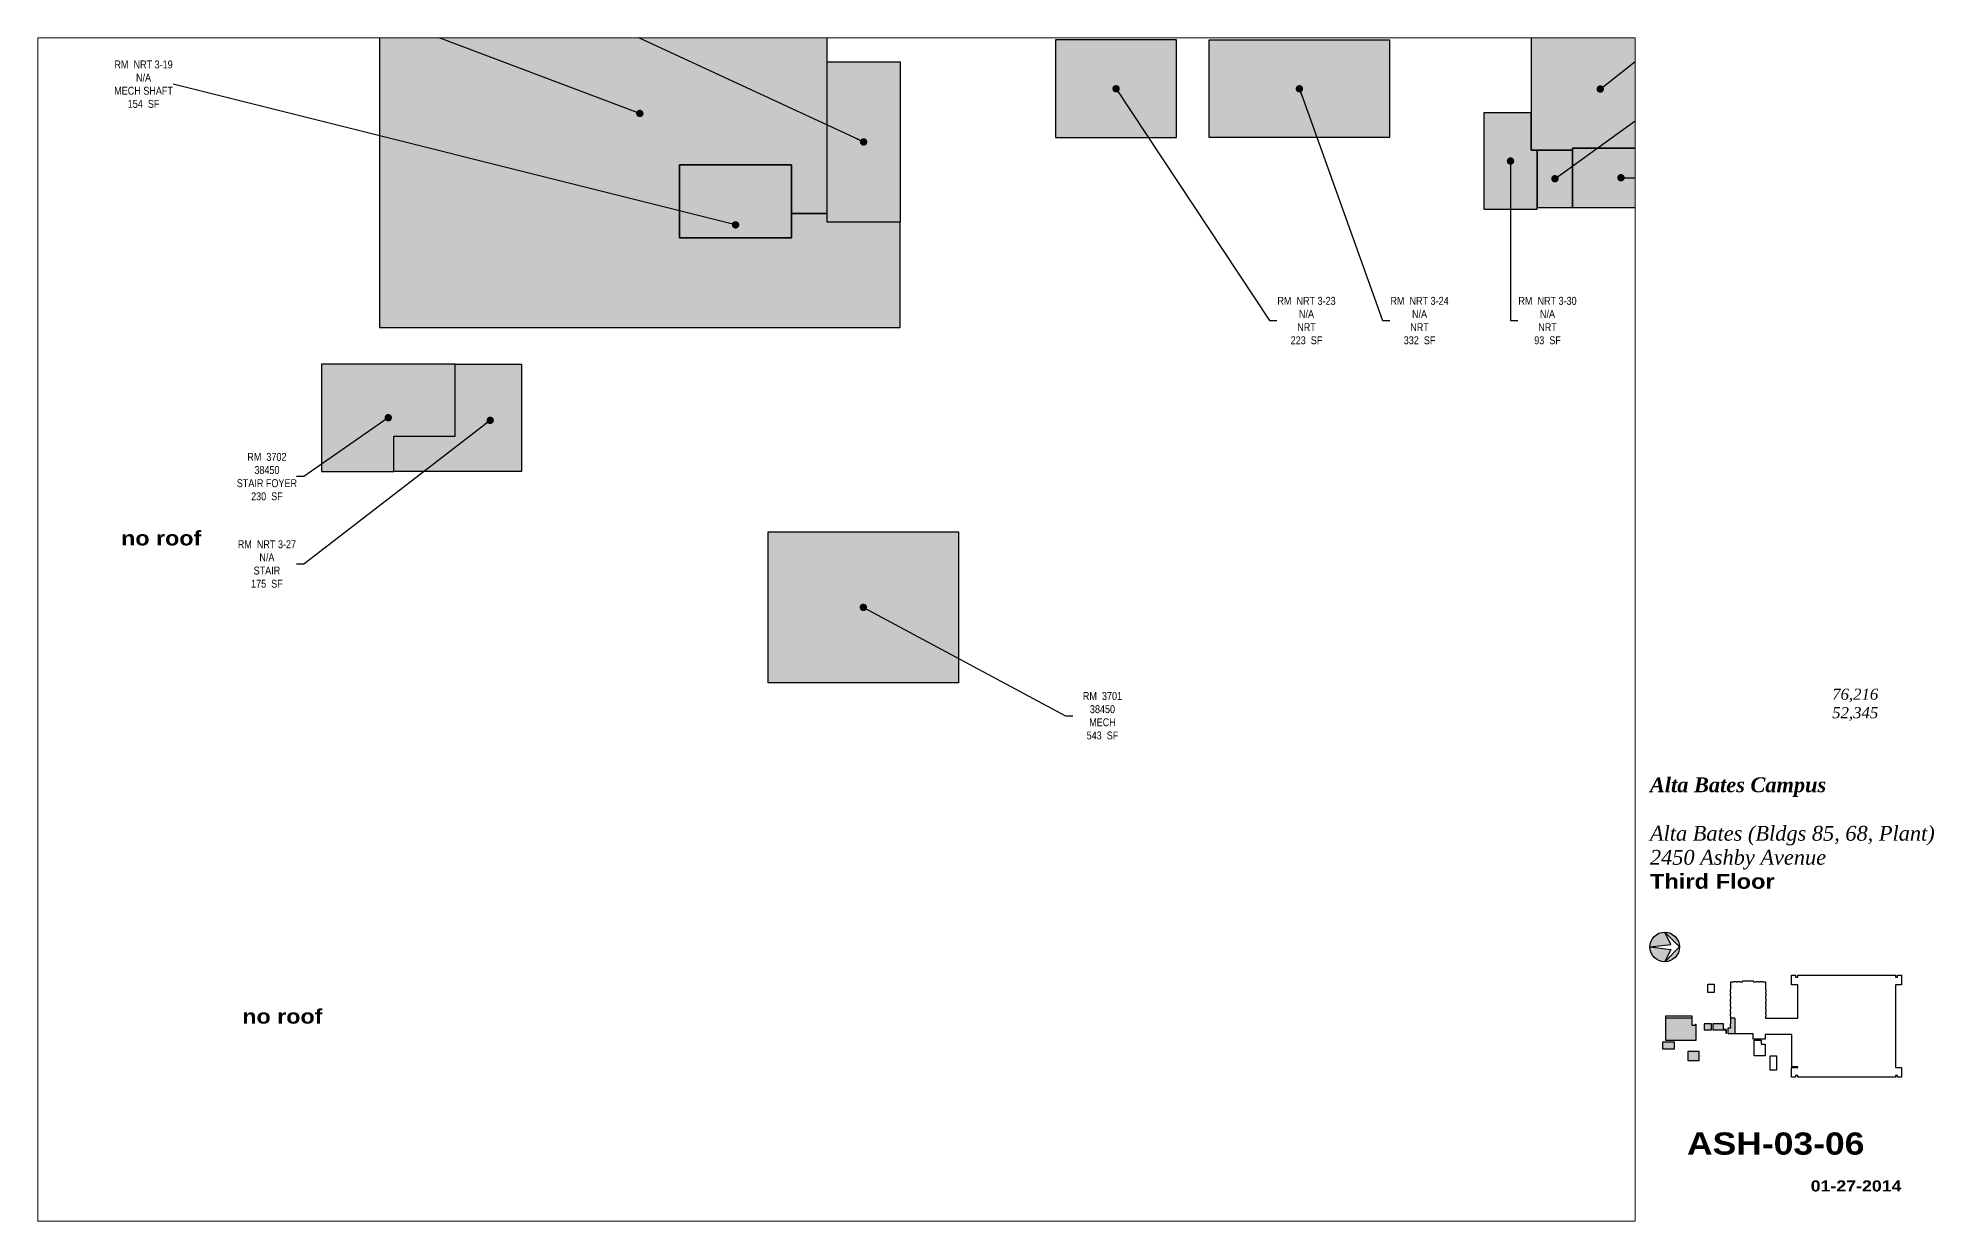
# Paper-space layout '06' of a CAD drawing. Header units: inches. Extents: x 0.9 to 17, y 0.5 to 10.5.
# The model-space entities are those that its viewports show. They can reach past a viewport. Long polylines and large blocks are cut down to what shows.
import ezdxf
from ezdxf.enums import TextEntityAlignment as Align

# ---------------------------------------------------------------- set-up
doc = ezdxf.new("R2010")
doc.units = ezdxf.units.IN
doc.header["$MEASUREMENT"] = 0
doc.layers.get('Defpoints').update_dxf_attribs({"color": 31})
for name, color, linetype in [('0-LABEL', 3, 'Continuous'), ('1-NRT', 200, 'Continuous'), ('1-NRT-PTN', 253, 'Continuous'), ('4-OCC', 6, 'Continuous'), ('4-OCC-PTN', 95, 'Continuous'), ('T-5', 5, 'Continuous'), ('T-8', 8, 'Continuous')]:
    doc.layers.add(name, color=color, linetype=linetype)
doc.layers.add('T-VWPRT', color=1, linetype='Continuous', plot=False)
doc.styles.add('ArialB', font='')
doc.styles.add('ArialN', font='ARIALN.TTF')
doc.styles.add('TimesI', font='timesi.ttf')
doc.styles.add('TimesIB', font='timesbi.ttf')
doc.styles.get('ArialB').set_extended_font_data('Arial Black')
doc.dimstyles.new('AB-195', dxfattribs={"dimscale": 195, "dimtxt": 0.070312, "dimasz": 0.0625, "dimexe": 0.0625, "dimexo": 0.125, "dimgap": 0.25, "dimtad": 0, "dimdec": 4, "dimrnd": 0.0625, "dimzin": 0, "dimdsep": 46, "dimlunit": 4, "dimtxsty": 'ArialN', "dimblk": 'ARCHTICK', "dimcen": 0.0625, "dimclrd": 256, "dimclre": 256, "dimclrt": 256, "dimadec": 0, "dimazin": 0, "dimtfac": 1, "dimtdec": 4, "dimtofl": 0, "dimtmove": 2, "dimatfit": 3, "dimldrblk": 'DOT', "dimfxl": 0, "dimfrac": 2, "dimtolj": 1, "dimtzin": 0, "dimlwd": -1, "dimlwe": -1, "dimarcsym": 0})

# ---------------------------------------------------------------- blocks, each defined once
blk = doc.blocks.new('AB-TB-text')
for tag, style, p in [('GROSS', 'TimesI', (1.93, 4.406)), ('USEABLE', 'TimesI', (1.93, 4.25)), ('DATE', 'ArialB', (2.125, 0.25))]:
    blk.add_attdef(tag, text='', height=0.0938, dxfattribs=dict(style=style)).set_placement(p, align=Align.RIGHT)
for tag, style, p in [('CAMPUS', 'TimesIB', (0, 3.75)), ('PAVILION', 'TimesI', (0, 3.547)), ('BUILDING', 'TimesI', (0, 3.34)), ('STREET', 'TimesI', (0, 3.137)), ('FLOOR', 'ArialB', (0, 2.934))]:
    blk.add_attdef(tag, text='', height=0.125, dxfattribs=dict(style=style)).set_placement(p, align=Align.TOP_LEFT)
at = {"style": 'ArialB'}
blk.add_attdef('DWG#', text='', height=0.188, dxfattribs=at).set_placement((1.062, 0.749), align=Align.TOP_CENTER)
blk = doc.blocks.new('n-arrow')
h = blk.add_hatch(color=256)
h.paths.add_polyline_path([(0, 0.125), (0.125, 0, 0.414214)])
h.paths.add_polyline_path([(0, 0.125, 0.414214), (-0.125, 0), (0.051, 0.022)])
h = blk.add_hatch(color=256)
h.paths.add_polyline_path([(0.051, -0.022), (-0.125, 0, 0.414214), (0, -0.125)])
h.paths.add_polyline_path([(0.125, 0), (0, -0.125, 0.414214)])
for p, q in [((-0.125, 0), (0.051, 0.022)), ((-0.125, 0), (0.051, -0.022)), ((0, 0.125), (0.125, 0)), ((0.051, 0.022), (0, 0.125)), ((0, -0.125), (0.125, 0)), ((0.051, -0.022), (0, -0.125))]:
    blk.add_line(p, q)
blk.add_circle((0, 0), 0.125)
blk = doc.blocks.new('_ArchTick')
at = {"const_width": 0.15}
blk.add_lwpolyline([(-0.5, -0.5), (0.5, 0.5)], dxfattribs=at)
blk = doc.blocks.new('_Dot')
at = {"lineweight": -2}
blk.add_line((-0.5, 0), (-1, 0), dxfattribs=at)
at = {"const_width": 0.5}
blk.add_lwpolyline([(-0.25, 0, 1), (0.25, 0, 1)], format="xyb", close=True, dxfattribs=at)

msp = doc.modelspace()

# ---------------------------------------------------------------- hatches: boundary and pattern name
at = {"layer": '1-NRT-PTN'}
for points in [[(1921.7, 3265.7), (1921.7, 3104.7), (2121.2, 3104.7), (2121.2, 3265.7)], [(2175.2, 3265.7), (2472.2, 3265.7), (2472.2, 3104.7), (2175.2, 3104.7)], [(1545.5, 3229.5), (1665.5, 3229.5), (1665.5, 2965.5), (1545.5, 2965.5)], [(2627.8, 3145.7), (2627.8, 2986.5), (2715.5, 2986.5), (2715.5, 3084), (2705.8, 3084), (2705.8, 3145.7)], [(1302.2, 3059.6), (1302.2, 2939.7), (1486.7, 2939.7), (1486.7, 3059.6)], [(1041.8, 2554.5), (1036.8, 2554.5), (831.3, 2554.5), (831.3, 2612.5), (932.3, 2612.5), (932.3, 2731.5), (1041.8, 2731.5)]]:
    msp.add_hatch(color=256, dxfattribs=at).paths.add_polyline_path(points)
at = {"layer": '4-OCC-PTN'}
h = msp.add_hatch(color=55, dxfattribs=at)
h.dxf.hatch_style = 1
h.paths.add_polyline_path([(807.6, 2791.5), (1665.5, 2791.5), (1665.5, 2965.5), (1545.5, 2965.5), (1545.5, 2979.7), (1486.7, 2979.7), (1486.7, 2939.7), (1302.2, 2939.7), (1302.2, 3059.6), (1486.7, 3059.6), (1486.7, 2979.7), (1545.5, 2979.7), (1545.5, 3497.5), (807.6, 3497.5)])
for color, points in [(10, [(2933.3, 3087.2), (2933.3, 3285.5), (2705.8, 3285.5), (2705.8, 3084), (2774, 3084), (2774, 3087.2), (2878, 3087.2)]), (10, [(2774, 3084), (2715.5, 3084), (2715.5, 2989.7), (2774, 2989.7)]), (10, [(2933.3, 2989.7), (2933.3, 3087.2), (2878, 3087.2), (2774, 3087.2), (2774, 3084), (2774, 2989.7)]), (55, [(932.3, 2731.5), (711.8, 2731.5), (711.8, 2554.5), (831.3, 2554.5), (831.3, 2612.5), (932.3, 2612.5)]), (55, [(1448, 2455), (1762, 2455), (1762, 2206), (1448, 2206)])]:
    msp.add_hatch(color=color, dxfattribs=at).paths.add_polyline_path(points)

# ---------------------------------------------------------------- linework, layer by layer
at = {"layer": '1-NRT'}
for points in [[(1921.7, 3265.7), (1921.7, 3104.7), (2121.2, 3104.7), (2121.2, 3265.7)], [(2175.2, 3265.7), (2472.2, 3265.7), (2472.2, 3104.7), (2175.2, 3104.7)], [(1545.5, 3229.5), (1665.5, 3229.5), (1665.5, 2965.5), (1545.5, 2965.5)], [(2627.8, 3145.7), (2627.8, 2986.5), (2715.5, 2986.5), (2715.5, 3084), (2705.8, 3084), (2705.8, 3145.7)], [(1302.2, 3059.6), (1302.2, 2939.7), (1486.7, 2939.7), (1486.7, 3059.6)], [(1041.8, 2554.5), (1036.8, 2554.5), (831.3, 2554.5), (831.3, 2612.5), (932.3, 2612.5), (932.3, 2731.5), (1041.8, 2731.5)]]:
    msp.add_lwpolyline(points, close=True, dxfattribs=at)
at = {"layer": '4-OCC'}
for points in [[(807.6, 2791.5), (1665.5, 2791.5), (1665.5, 2965.5), (1545.5, 2965.5), (1545.5, 2979.7), (1486.7, 2979.7), (1486.7, 2939.7), (1302.2, 2939.7), (1302.2, 3059.6), (1486.7, 3059.6), (1486.7, 2979.7), (1545.5, 2979.7), (1545.5, 3497.5), (807.6, 3497.5)], [(2933.3, 3087.2), (2933.3, 3285.5), (2933.3, 3285.5), (2705.8, 3285.5), (2705.8, 3084), (2774, 3084), (2774, 3087.2), (2878, 3087.2)], [(2774, 3022.2), (2774, 3084), (2715.5, 3084), (2715.5, 2989.7), (2774, 2989.7)], [(2933.3, 2989.7), (2933.3, 3087.2), (2933.3, 3087.2), (2774, 3087.2), (2774, 2989.7), (2933.3, 2989.7)], [(932.3, 2731.5), (711.8, 2731.5), (711.8, 2554.5), (831.3, 2554.5), (831.3, 2612.5), (932.3, 2612.5)], [(1448, 2455), (1762, 2455), (1762, 2206), (1448, 2206)]]:
    msp.add_lwpolyline(points, close=True, dxfattribs=at)

# ---------------------------------------------------------------- texts
at = {"layer": '0-LABEL', "char_height": 13, "attachment_point": 5, "style": 'ArialN'}
for s, insert in [('RM  NRT 3-19\\PN/A\\PMECH SHAFT\\P154  SF', (418.7, 3192.7)), ('RM  NRT 3-23\\PN/A\\PNRT\\P223  SF', (2335.4, 2803.1)), ('RM  NRT 3-24\\PN/A\\PNRT\\P332  SF', (2521.7, 2803.1)), ('RM  NRT 3-30\\PN/A\\PNRT\\P93  SF', (2732.6, 2803.1)), ('RM  3702\\P38450\\PSTAIR FOYER\\P230  SF', (622, 2545.9)), ('RM  NRT 3-27\\PN/A\\PSTAIR\\P175  SF', (622, 2401.9)), ('RM  3701\\P38450\\PMECH\\P543  SF', (1999.1, 2151.8))]:
    msp.add_mtext(s, dxfattribs=dict(at, insert=insert))
at = {"layer": 'Defpoints', "style": 'ArialB'}
for p in [(381.7, 2432.6), (581.4, 1644.4)]:
    msp.add_text('no roof', height=24, rotation=360, dxfattribs=at).set_placement(p)

# ---------------------------------------------------------------- leaders
at = {"layer": '0-LABEL', "annotation_type": 0, "has_hookline": 1}
for points, hookline_direction, text_width in [([(1605.5, 3097.5), (490.5, 3613.3), (478.3, 3613.3)], 1, 153.6), ([(1236.6, 3144.5), (515.1, 3416.3), (502.9, 3416.3)], 1, 62.7), ([(2819.5, 3184.7), (2925.9, 3269), (2938.1, 3269)], 0, 62.7), ([(1394.4, 2960.9), (467.4, 3192.7)], 1, 95.4), ([(2021.5, 3185.2), (2274.4, 2803.1), (2286.6, 2803.1)], 0, 94.1), ([(2323.7, 3185.2), (2460.7, 2803.1), (2472.9, 2803.1)], 0, 94.1), ([(2744.8, 3036.9), (2925.9, 3167.6), (2938.1, 3167.6)], 0, 73.4), ([(2671.6, 3066.1), (2671.7, 2803.1), (2683.9, 2803.1)], 0, 94.1), ([(2853.6, 3038.5), (2956.1, 3037.4)], 0, 129.8), ([(822, 2643), (683, 2545.9), (670.8, 2545.9)], 1, 98.4), ([(990, 2638.7), (683, 2401.9), (670.8, 2401.9)], 1, 94.1), ([(1605, 2330.5), (1938.2, 2151.8), (1950.4, 2151.8)], 0, 60.7)]:
    msp.add_leader(points, dimstyle='AB-195', dxfattribs=dict(at, hookline_direction=hookline_direction, text_width=text_width))

psp = doc.layouts.new('06')

# ---------------------------------------------------------------- hatches: boundary and pattern name
at = {"layer": 'T-8'}
h = psp.add_hatch(color=256, dxfattribs=at)
h.paths.add_polyline_path([(15.281, 2.216), (15.245, 2.216), (15.245, 2.211), (15.242, 2.211), (15.242, 2.209), (15.246, 2.209), (15.246, 2.188), (15.242, 2.188), (15.242, 2.186), (15.245, 2.186), (15.245, 2.167), (15.242, 2.167), (15.242, 2.144), (15.245, 2.144), (15.245, 2.133), (15.224, 2.133), (15.224, 2.082), (15.281, 2.082)])
h.paths.add_polyline_path([(15.184, 2.167), (15.094, 2.167), (15.094, 2.117), (15.205, 2.117), (15.205, 2.084), (15.206, 2.084), (15.206, 2.119), (15.184, 2.119)])
h.paths.add_polyline_path([(15.082, 2.167), (15.021, 2.167), (15.021, 2.117), (15.082, 2.117)])
h.paths.add_polyline_path([(14.95, 2.165), (14.947, 2.165), (14.946, 2.157), (14.915, 2.157), (14.915, 2.216), (14.697, 2.216), (14.697, 2.026), (14.699, 2.026), (14.95, 2.026)])
h.paths.add_polyline_path([(14.978, 1.932), (14.883, 1.932), (14.883, 1.856), (14.978, 1.856)])
h.paths.add_polyline_path([(14.769, 2.013), (14.669, 2.013), (14.669, 1.957), (14.769, 1.957)])

# ---------------------------------------------------------------- linework, layer by layer
for p, q in [((14.915, 2.216), (14.697, 2.216)), ((15.281, 2.216), (15.245, 2.216)), ((15.281, 2.216), (15.281, 2.082))]:
    psp.add_line(p, q, dxfattribs=at)
at = {"layer": 'T-8', "color": 1}
psp.add_line((15.281, 2.216), (15.281, 2.082), dxfattribs=at)
at = {"layer": 'T-8'}
for points in [[(15.224, 2.082), (15.224, 2.133), (15.245, 2.133), (15.245, 2.144), (15.242, 2.144), (15.242, 2.167), (15.245, 2.167), (15.245, 2.186), (15.242, 2.186), (15.242, 2.188), (15.246, 2.188), (15.246, 2.209), (15.242, 2.209), (15.242, 2.211), (15.245, 2.211), (15.245, 2.233), (15.242, 2.233), (15.242, 2.254), (15.245, 2.254), (15.245, 2.27), (15.242, 2.27), (15.242, 2.291), (15.245, 2.291), (15.245, 2.317), (15.242, 2.317), (15.242, 2.34), (15.245, 2.34), (15.245, 2.352), (15.242, 2.352), (15.242, 2.375), (15.245, 2.375), (15.245, 2.401), (15.242, 2.401), (15.242, 2.424), (15.245, 2.424), (15.245, 2.435), (15.242, 2.435), (15.242, 2.458), (15.245, 2.458), (15.245, 2.522), (15.269, 2.522), (15.269, 2.525), (15.292, 2.525), (15.292, 2.522), (15.301, 2.522), (15.301, 2.525), (15.324, 2.525), (15.324, 2.522), (15.345, 2.522), (15.345, 2.525), (15.347, 2.525), (15.347, 2.53), (15.436, 2.53), (15.436, 2.525), (15.438, 2.525), (15.438, 2.522), (15.46, 2.522), (15.46, 2.525), (15.482, 2.525), (15.482, 2.522), (15.493, 2.522), (15.493, 2.525), (15.515, 2.525), (15.515, 2.522), (15.538, 2.522), (15.538, 2.458), (15.541, 2.458), (15.541, 2.435), (15.538, 2.435), (15.538, 2.424), (15.541, 2.424), (15.541, 2.401), (15.538, 2.401), (15.538, 2.375), (15.541, 2.375), (15.541, 2.352), (15.538, 2.352), (15.538, 2.34), (15.541, 2.34), (15.541, 2.317), (15.538, 2.317), (15.538, 2.291), (15.541, 2.291), (15.541, 2.27), (15.538, 2.27), (15.538, 2.254), (15.541, 2.254), (15.541, 2.233), (15.538, 2.233), (15.538, 2.216), (15.811, 2.216), (15.811, 2.496), (15.76, 2.496), (15.76, 2.578), (15.793, 2.578), (15.793, 2.562), (15.811, 2.562), (15.811, 2.578), (16.637, 2.578), (16.637, 2.562), (16.654, 2.562), (16.654, 2.578), (16.688, 2.578), (16.688, 2.496), (16.637, 2.496), (16.637, 1.798), (16.688, 1.798), (16.688, 1.715), (16.654, 1.715), (16.654, 1.731), (16.637, 1.731), (16.637, 1.715), (15.811, 1.715), (15.811, 1.731), (15.793, 1.731), (15.793, 1.715), (15.76, 1.715), (15.76, 1.798), (15.811, 1.798), (15.811, 1.805), (15.761, 1.805), (15.761, 2.077), (15.537, 2.077), (15.537, 2.037), (15.436, 2.037), (15.436, 2.082), (15.416, 2.082), (15.416, 2.082), (15.224, 2.082)], [(15.052, 2.501), (15.104, 2.501), (15.104, 2.433), (15.052, 2.433), (15.052, 2.501)]]:
    psp.add_lwpolyline(points, dxfattribs=at)
for points in [[(14.697, 2.234), (14.915, 2.234), (14.915, 2.157), (14.946, 2.157), (14.947, 2.165), (14.95, 2.165), (14.95, 2.026), (14.699, 2.026), (14.697, 2.026)], [(15.021, 2.167), (15.021, 2.117), (15.082, 2.117), (15.082, 2.167)], [(15.094, 2.167), (15.094, 2.117), (15.205, 2.117), (15.205, 2.084), (15.206, 2.084), (15.206, 2.119), (15.184, 2.119), (15.184, 2.167)], [(14.669, 1.957), (14.769, 1.957), (14.769, 2.013), (14.669, 2.013)], [(14.883, 1.856), (14.978, 1.856), (14.978, 1.932), (14.883, 1.932)], [(15.443, 2.029), (15.503, 2.029), (15.503, 1.996), (15.537, 1.996), (15.537, 1.897), (15.443, 1.897)], [(15.579, 1.897), (15.631, 1.897), (15.631, 1.775), (15.579, 1.775)]]:
    psp.add_lwpolyline(points, close=True, dxfattribs=at)

# ---------------------------------------------------------------- block references
at = {"layer": 'T-5'}
ref = psp.add_blockref('AB-TB-text', (14.562, 0.5), dxfattribs=at)
ref.add_attrib('DATE', '01-27-2014', dxfattribs={"layer": 'T-8', "height": 0.0938, "style": 'ArialB'}).set_placement((16.688, 0.75), align=Align.RIGHT)
ref.add_attrib('DWG#', 'ASH-03-06', dxfattribs={"layer": 'T-8', "height": 0.1875, "style": 'ArialB'}).set_placement((15.625, 1.249), align=Align.TOP_CENTER)
ref.add_attrib('GROSS', '76,216', dxfattribs={"layer": '0', "height": 0.0938, "style": 'TimesI'}).set_placement((16.492, 4.906), align=Align.RIGHT)
ref.add_attrib('USEABLE', '52,345', dxfattribs={"layer": '0', "height": 0.0938, "style": 'TimesI'}).set_placement((16.492, 4.75), align=Align.RIGHT)
ref.add_attrib('BUILDING', 'Alta Bates (Bldgs 85, 68, Plant)', dxfattribs={"layer": '0', "height": 0.125, "style": 'TimesI'}).set_placement((14.562, 3.84), align=Align.TOP_LEFT)
ref.add_attrib('STREET', '2450 Ashby Avenue', dxfattribs={"layer": '0', "height": 0.125, "style": 'TimesI'}).set_placement((14.562, 3.637), align=Align.TOP_LEFT)
ref.add_attrib('FLOOR', 'Third Floor', dxfattribs={"layer": 'T-8', "height": 0.125, "style": 'ArialB'}).set_placement((14.562, 3.434), align=Align.TOP_LEFT)
ref.add_attrib('CAMPUS', 'Alta Bates Campus', dxfattribs={"layer": '0', "height": 0.125, "style": 'TimesIB'}).set_placement((14.562, 4.25), align=Align.TOP_LEFT)
at = {"layer": 'T-8'}
psp.add_blockref('n-arrow', (14.687, 2.817), dxfattribs=at)

# ---------------------------------------------------------------- viewports
at = {"layer": 'T-VWPRT'}
psp.add_viewport(center=(7.687, 5.5), size=(13.5, 10), view_center_point=(1560.75, 2294), view_height=1950, dxfattribs=at)

doc.saveas('drawing.dxf')
